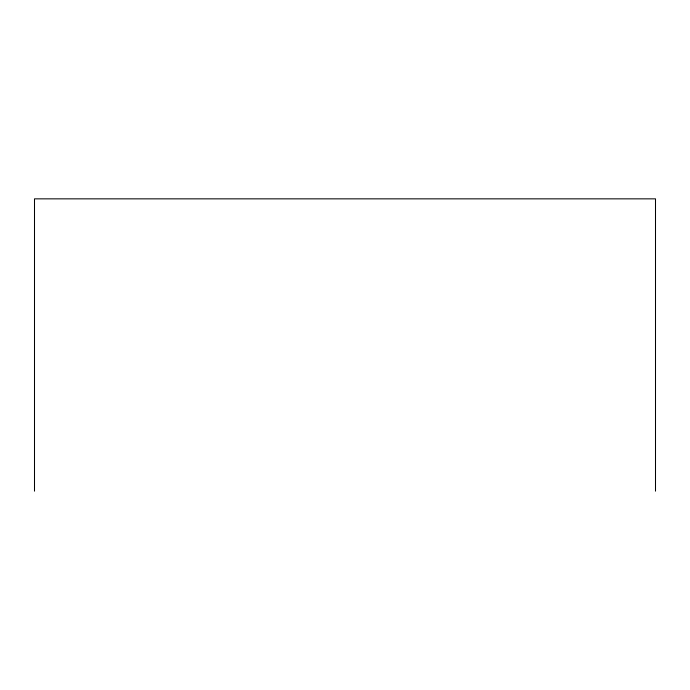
<?xml version="1.0" encoding="UTF-8"?>
<svg xmlns="http://www.w3.org/2000/svg" width="690" height="690" viewBox="0 0 690 690"><rect width="100%" height="100%" fill="white"/><g stroke="black" fill="none" stroke-linecap="round" stroke-linejoin="round"><path stroke-width="1.03" d="M655.5 491.151L655.5 198.849L34.5 198.849L34.5 491.151"/></g></svg>
